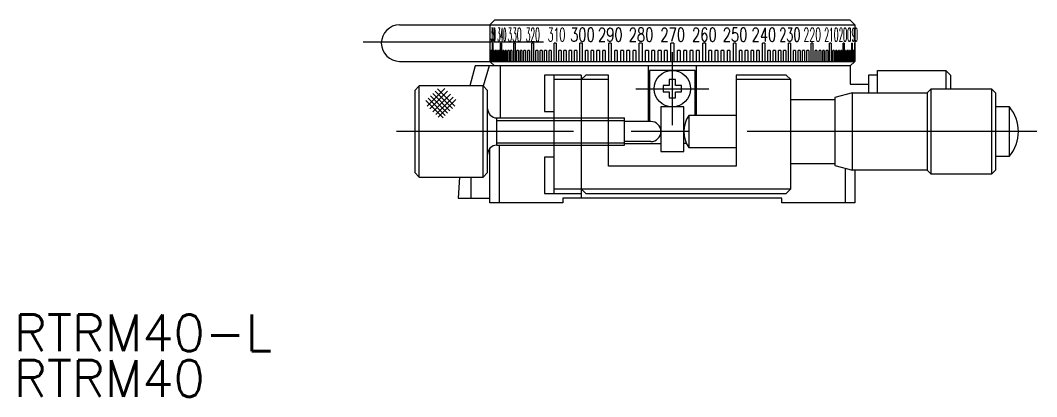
# Model space of a CAD drawing. Extents: x 1 to 228, y 0 to 146.
# Drawn here: x 0.7 to 112.1, y 0 to 41.3 of the extents above; entities that cross this region are included whole.
import ezdxf

# ---------------------------------------------------------------- set-up
doc = ezdxf.new("R2010")
doc.units = 0
doc.linetypes.add('CENTER', pattern=[50.8, 31.75, -6.35, 6.35, -6.35])
doc.linetypes.add('DASHED', pattern=[19.05, 12.7, -6.35])
doc.layers.get('0').update_dxf_attribs({"linetype": 'CONTINUOUS'})
doc.layers.add('CENTER', color=1, linetype='CENTER')
doc.styles.get("Standard").update_dxf_attribs({"font": 'txt.shx', "height": 3, "bigfont": 'bigfont.shx'})

# ---------------------------------------------------------------- blocks, each defined once
blk = doc.blocks.new('*U1')
at = {"color": 7, "linetype": 'CONTINUOUS'}
blk.add_text('RTRM40-L', height=4, dxfattribs=at).set_placement((0, 5))
blk = doc.blocks.new('*U2')
at = {"color": 7, "linetype": 'CONTINUOUS'}
blk.add_text('RTRM40', height=4, dxfattribs=at).set_placement((0, 0))

msp = doc.modelspace()

# ---------------------------------------------------------------- linework, layer by layer
at = {"color": 7, "linetype": 'CONTINUOUS'}
for p, q in [((52.68, 41.28), (52.18, 40.78)), ((91.68, 41.28), (52.68, 41.28)), ((92.18, 40.78), (91.68, 41.28)), ((42.27, 40.78), (92.18, 40.78)), ((52.18, 40.78), (52.18, 36.78)), ((92.18, 40.78), (92.18, 36.78)), ((52.18, 38.78), (52.18, 38.78)), ((52.18, 38.78), (52.18, 36.78)), ((52.18, 38.78), (52.18, 36.78)), ((52.2, 37.98), (52.19, 37.98)), ((52.19, 36.78), (52.19, 37.98)), ((52.2, 37.98), (52.2, 36.78)), ((52.24, 37.98), (52.22, 37.98)), ((52.22, 36.78), (52.22, 37.98)), ((52.24, 37.98), (52.24, 36.78)), ((52.31, 37.98), (52.27, 37.98)), ((52.27, 36.78), (52.27, 37.98)), ((52.31, 37.98), (52.31, 36.78)), ((52.4, 37.98), (52.35, 37.98)), ((52.35, 36.78), (52.35, 37.98)), ((52.4, 37.98), (52.4, 36.78)), ((52.51, 38.78), (52.46, 38.78)), ((52.46, 36.78), (52.46, 38.78)), ((52.51, 38.78), (52.51, 36.78)), ((52.65, 37.98), (52.59, 37.98)), ((52.59, 36.78), (52.59, 37.98)), ((52.65, 37.98), (52.65, 36.78)), ((52.81, 37.98), (52.74, 37.98)), ((52.74, 36.78), (52.74, 37.98)), ((52.81, 37.98), (52.81, 36.78)), ((53, 37.98), (52.91, 37.98)), ((52.91, 36.78), (52.91, 37.98)), ((53, 37.98), (53, 36.78)), ((53.21, 37.98), (53.11, 37.98)), ((53.11, 36.78), (53.11, 37.98)), ((53.21, 37.98), (53.21, 36.78)), ((53.44, 38.78), (53.34, 38.78)), ((53.34, 36.78), (53.34, 38.78)), ((53.44, 38.78), (53.44, 36.78)), ((53.69, 37.98), (53.58, 37.98)), ((53.58, 36.78), (53.58, 37.98)), ((53.69, 37.98), (53.69, 36.78)), ((53.97, 37.98), (53.85, 37.98)), ((53.85, 36.78), (53.85, 37.98)), ((53.97, 37.98), (53.97, 36.78)), ((54.27, 37.98), (54.14, 37.98)), ((54.14, 36.78), (54.14, 37.98)), ((54.27, 37.98), (54.27, 36.78)), ((54.59, 37.98), (54.45, 37.98)), ((54.45, 36.78), (54.45, 37.98)), ((54.59, 37.98), (54.59, 36.78)), ((54.94, 38.78), (54.79, 38.78)), ((54.79, 36.78), (54.79, 38.78)), ((54.94, 38.78), (54.94, 36.78)), ((55.3, 37.98), (55.14, 37.98)), ((55.14, 36.78), (55.14, 37.98)), ((55.3, 37.98), (55.3, 36.78)), ((55.68, 37.98), (55.52, 37.98)), ((55.52, 36.78), (55.52, 37.98)), ((55.68, 37.98), (55.68, 36.78)), ((56.09, 37.98), (55.91, 37.98)), ((55.91, 36.78), (55.91, 37.98)), ((56.09, 37.98), (56.09, 36.78)), ((56.51, 37.98), (56.33, 37.98)), ((56.33, 36.78), (56.33, 37.98)), ((56.51, 37.98), (56.51, 36.78)), ((56.96, 38.78), (56.76, 38.78)), ((56.76, 36.78), (56.76, 38.78)), ((56.96, 38.78), (56.96, 36.78)), ((57.42, 37.98), (57.22, 37.98)), ((57.22, 36.78), (57.22, 37.98)), ((57.42, 37.98), (57.42, 36.78)), ((57.9, 37.98), (57.69, 37.98)), ((57.69, 36.78), (57.69, 37.98)), ((57.9, 37.98), (57.9, 36.78)), ((58.4, 37.98), (58.18, 37.98)), ((58.18, 36.78), (58.18, 37.98)), ((58.4, 37.98), (58.4, 36.78)), ((58.91, 37.98), (58.69, 37.98)), ((58.69, 36.78), (58.69, 37.98)), ((58.91, 37.98), (58.91, 36.78)), ((59.44, 38.78), (59.21, 38.78)), ((59.21, 36.78), (59.21, 38.78)), ((59.44, 38.78), (59.44, 36.78)), ((59.99, 37.98), (59.75, 37.98)), ((59.75, 36.78), (59.75, 37.98)), ((59.99, 37.98), (59.99, 36.78)), ((60.55, 37.98), (60.3, 37.98)), ((60.3, 36.78), (60.3, 37.98)), ((60.55, 37.98), (60.55, 36.78)), ((61.12, 37.98), (60.87, 37.98)), ((60.87, 36.78), (60.87, 37.98)), ((61.12, 37.98), (61.12, 36.78)), ((61.71, 37.98), (61.46, 37.98)), ((61.46, 36.78), (61.46, 37.98)), ((61.71, 37.98), (61.71, 36.78)), ((62.31, 38.78), (62.05, 38.78)), ((62.05, 36.78), (62.05, 38.78)), ((62.31, 38.78), (62.31, 36.78)), ((62.92, 37.98), (62.66, 37.98)), ((62.66, 36.78), (62.66, 37.98)), ((62.92, 37.98), (62.92, 36.78)), ((63.55, 37.98), (63.28, 37.98)), ((63.28, 36.78), (63.28, 37.98)), ((63.55, 37.98), (63.55, 36.78)), ((64.18, 37.98), (63.91, 37.98)), ((63.91, 36.78), (63.91, 37.98)), ((64.18, 37.98), (64.18, 36.78)), ((64.83, 37.98), (64.55, 37.98)), ((64.55, 36.78), (64.55, 37.98)), ((64.83, 37.98), (64.83, 36.78)), ((65.48, 38.78), (65.2, 38.78)), ((65.2, 36.78), (65.2, 38.78)), ((65.48, 38.78), (65.48, 36.78)), ((66.14, 37.98), (65.86, 37.98)), ((65.86, 36.78), (65.86, 37.98)), ((66.14, 37.98), (66.14, 36.78)), ((66.81, 37.98), (66.52, 37.98)), ((66.52, 36.78), (66.52, 37.98)), ((66.81, 37.98), (66.81, 36.78)), ((67.49, 37.98), (67.2, 37.98)), ((67.2, 36.78), (67.2, 37.98)), ((67.49, 37.98), (67.49, 36.78)), ((68.17, 37.98), (67.88, 37.98)), ((67.88, 36.78), (67.88, 37.98)), ((68.17, 37.98), (68.17, 36.78)), ((68.86, 38.78), (68.56, 38.78)), ((68.56, 36.78), (68.56, 38.78)), ((68.86, 38.78), (68.86, 36.78)), ((69.55, 37.98), (69.25, 37.98)), ((69.25, 36.78), (69.25, 37.98)), ((69.55, 37.98), (69.55, 36.78)), ((70.24, 37.98), (69.94, 37.98)), ((69.94, 36.78), (69.94, 37.98)), ((70.24, 37.98), (70.24, 36.78)), ((70.94, 37.98), (70.64, 37.98)), ((70.64, 36.78), (70.64, 37.98)), ((70.94, 37.98), (70.94, 36.78)), ((71.63, 37.98), (71.33, 37.98)), ((71.33, 36.78), (71.33, 37.98)), ((71.63, 37.98), (71.63, 36.78)), ((72.33, 38.78), (72.03, 38.78)), ((72.03, 36.78), (72.03, 38.78)), ((72.33, 38.78), (72.33, 36.78)), ((73.03, 37.98), (72.73, 37.98)), ((72.73, 36.78), (72.73, 37.98)), ((73.03, 37.98), (73.03, 36.78)), ((73.73, 37.98), (73.43, 37.98)), ((73.43, 36.78), (73.43, 37.98)), ((73.73, 37.98), (73.73, 36.78)), ((74.42, 37.98), (74.12, 37.98)), ((74.12, 36.78), (74.12, 37.98)), ((74.42, 37.98), (74.42, 36.78)), ((75.11, 37.98), (74.82, 37.98)), ((74.82, 36.78), (74.82, 37.98)), ((75.11, 37.98), (75.11, 36.78)), ((75.8, 38.78), (75.51, 38.78)), ((75.51, 36.78), (75.51, 38.78)), ((75.8, 38.78), (75.8, 36.78)), ((76.49, 37.98), (76.19, 37.98)), ((76.19, 36.78), (76.19, 37.98)), ((76.49, 37.98), (76.49, 36.78)), ((77.16, 37.98), (76.87, 37.98)), ((76.87, 36.78), (76.87, 37.98)), ((77.16, 37.98), (77.16, 36.78)), ((77.84, 37.98), (77.55, 37.98)), ((77.55, 36.78), (77.55, 37.98)), ((77.84, 37.98), (77.84, 36.78)), ((78.5, 37.98), (78.22, 37.98)), ((78.22, 36.78), (78.22, 37.98)), ((78.5, 37.98), (78.5, 36.78)), ((79.16, 38.78), (78.88, 38.78)), ((78.88, 36.78), (78.88, 38.78)), ((79.16, 38.78), (79.16, 36.78)), ((79.81, 37.98), (79.53, 37.98)), ((79.53, 36.78), (79.53, 37.98)), ((79.81, 37.98), (79.81, 36.78)), ((80.45, 37.98), (80.18, 37.98)), ((80.18, 36.78), (80.18, 37.98)), ((80.45, 37.98), (80.45, 36.78)), ((81.08, 37.98), (80.81, 37.98)), ((80.81, 36.78), (80.81, 37.98)), ((81.08, 37.98), (81.08, 36.78)), ((81.7, 37.98), (81.44, 37.98)), ((81.44, 36.78), (81.44, 37.98)), ((81.7, 37.98), (81.7, 36.78)), ((82.31, 38.78), (82.05, 38.78)), ((82.05, 36.78), (82.05, 38.78)), ((82.31, 38.78), (82.31, 36.78)), ((82.91, 37.98), (82.65, 37.98)), ((82.65, 36.78), (82.65, 37.98)), ((82.91, 37.98), (82.91, 36.78)), ((83.49, 37.98), (83.24, 37.98)), ((83.24, 36.78), (83.24, 37.98)), ((83.49, 37.98), (83.49, 36.78)), ((84.06, 37.98), (83.81, 37.98)), ((83.81, 36.78), (83.81, 37.98)), ((84.06, 37.98), (84.06, 36.78)), ((84.61, 37.98), (84.38, 37.98)), ((84.38, 36.78), (84.38, 37.98)), ((84.61, 37.98), (84.61, 36.78)), ((85.15, 38.78), (84.92, 38.78)), ((84.92, 36.78), (84.92, 38.78)), ((85.15, 38.78), (85.15, 36.78)), ((85.67, 37.98), (85.45, 37.98)), ((85.45, 36.78), (85.45, 37.98)), ((85.67, 37.98), (85.67, 36.78)), ((86.18, 37.98), (85.97, 37.98)), ((85.97, 36.78), (85.97, 37.98)), ((86.18, 37.98), (86.18, 36.78)), ((86.67, 37.98), (86.46, 37.98)), ((86.46, 36.78), (86.46, 37.98)), ((86.67, 37.98), (86.67, 36.78)), ((87.14, 37.98), (86.94, 37.98)), ((86.94, 36.78), (86.94, 37.98)), ((87.14, 37.98), (87.14, 36.78)), ((87.6, 38.78), (87.4, 38.78)), ((87.4, 36.78), (87.4, 38.78)), ((87.6, 38.78), (87.6, 36.78)), ((88.03, 37.98), (87.85, 37.98)), ((87.85, 36.78), (87.85, 37.98)), ((88.03, 37.98), (88.03, 36.78)), ((88.45, 37.98), (88.27, 37.98)), ((88.27, 36.78), (88.27, 37.98)), ((88.45, 37.98), (88.45, 36.78)), ((88.84, 37.98), (88.68, 37.98)), ((88.68, 36.78), (88.68, 37.98)), ((88.84, 37.98), (88.84, 36.78)), ((89.22, 37.98), (89.06, 37.98)), ((89.06, 36.78), (89.06, 37.98)), ((89.22, 37.98), (89.22, 36.78)), ((89.58, 38.78), (89.43, 38.78)), ((89.43, 36.78), (89.43, 38.78)), ((89.58, 38.78), (89.58, 36.78)), ((89.91, 37.98), (89.77, 37.98)), ((89.77, 36.78), (89.77, 37.98)), ((89.91, 37.98), (89.91, 36.78)), ((90.22, 37.98), (90.09, 37.98)), ((90.09, 36.78), (90.09, 37.98)), ((90.22, 37.98), (90.22, 36.78)), ((90.51, 37.98), (90.39, 37.98)), ((90.39, 36.78), (90.39, 37.98)), ((90.51, 37.98), (90.51, 36.78)), ((90.78, 37.98), (90.67, 37.98)), ((90.67, 36.78), (90.67, 37.98)), ((90.78, 37.98), (90.78, 36.78)), ((91.03, 38.78), (90.92, 38.78)), ((90.92, 36.78), (90.92, 38.78)), ((91.03, 38.78), (91.03, 36.78)), ((91.25, 37.98), (91.15, 37.98)), ((91.15, 36.78), (91.15, 37.98)), ((91.25, 37.98), (91.25, 36.78)), ((91.45, 37.98), (91.36, 37.98)), ((91.36, 36.78), (91.36, 37.98)), ((91.45, 37.98), (91.45, 36.78)), ((91.62, 37.98), (91.55, 37.98)), ((91.55, 36.78), (91.55, 37.98)), ((91.62, 37.98), (91.62, 36.78)), ((91.77, 37.98), (91.71, 37.98)), ((91.71, 36.78), (91.71, 37.98)), ((91.77, 37.98), (91.77, 36.78)), ((91.9, 38.78), (91.85, 38.78)), ((91.85, 36.78), (91.85, 38.78)), ((91.9, 38.78), (91.9, 36.78)), ((92.01, 37.98), (91.96, 37.98)), ((91.96, 36.78), (91.96, 37.98)), ((92.01, 37.98), (92.01, 36.78)), ((92.09, 37.98), (92.05, 37.98)), ((92.05, 36.78), (92.05, 37.98)), ((92.09, 37.98), (92.09, 36.78)), ((92.14, 37.98), (92.12, 37.98)), ((92.12, 36.78), (92.12, 37.98)), ((92.14, 37.98), (92.14, 36.78)), ((92.17, 37.98), (92.16, 37.98)), ((92.16, 36.78), (92.16, 37.98)), ((92.17, 37.98), (92.17, 36.78)), ((92.18, 38.78), (92.18, 38.78)), ((92.18, 36.78), (92.18, 38.78)), ((92.18, 38.78), (92.18, 36.78)), ((42.27, 36.78), (92.18, 36.78)), ((52.68, 36.28), (52.18, 36.78)), ((92.18, 36.78), (91.68, 36.28)), ((50.56, 36.28), (49.97, 34.08)), ((91.68, 36.28), (50.56, 36.28)), ((52.09, 36.28), (51.45, 34.06)), ((53.31, 36.28), (53.31, 30.58)), ((69.58, 30.18), (69.58, 36.28)), ((74.68, 35.78), (69.68, 35.78)), ((69.68, 35.78), (69.68, 30.18)), ((74.68, 30.83), (74.68, 35.78)), ((74.78, 36.28), (74.78, 30.83)), ((91.68, 36.28), (91.68, 34.28)), ((94.68, 33.33), (94.68, 35.78)), ((94.68, 35.78), (102.18, 35.78)), ((102.18, 35.78), (102.68, 35.28)), ((102.18, 35.78), (102.18, 33.73)), ((62.18, 35.28), (58.18, 35.28)), ((58.18, 35.28), (58.18, 31.28)), ((59.18, 35.28), (59.18, 22.28)), ((65.18, 34.78), (59.18, 34.78)), ((62.68, 35.28), (62.18, 34.78)), ((62.18, 35.28), (62.18, 21.78)), ((65.18, 35.28), (62.68, 35.28)), ((65.18, 25.28), (65.18, 35.28)), ((72.53, 34.78), (71.83, 34.78)), ((71.83, 34.78), (71.83, 34.13)), ((72.53, 34.13), (72.53, 34.78)), ((84.68, 35.28), (79.18, 35.28)), ((79.18, 35.28), (79.18, 25.28)), ((85.18, 34.78), (79.18, 34.78)), ((85.18, 34.78), (84.68, 35.28)), ((85.18, 22.78), (85.18, 34.78)), ((94.68, 35.28), (93.68, 35.28)), ((93.68, 35.28), (93.68, 33.33)), ((102.68, 35.28), (102.68, 33.73)), ((44.43, 34.08), (43.93, 33.58)), ((43.93, 33.58), (43.93, 24.58)), ((51.43, 34.08), (44.43, 34.08)), ((44.43, 24.08), (44.43, 34.08)), ((51.93, 33.58), (51.43, 34.08)), ((51.43, 24.08), (51.43, 34.08)), ((51.93, 24.58), (51.93, 33.58)), ((71.83, 34.13), (71.18, 34.13)), ((71.18, 34.13), (71.18, 33.43)), ((73.18, 34.13), (72.53, 34.13)), ((73.18, 33.43), (73.18, 34.13)), ((91.68, 34.28), (93.68, 34.28)), ((100.13, 33.33), (100.53, 33.73)), ((100.53, 33.73), (100.53, 24.43)), ((107.23, 33.73), (100.53, 33.73)), ((107.23, 24.43), (107.23, 33.73)), ((107.23, 33.73), (107.63, 33.33)), ((71.18, 33.43), (71.83, 33.43)), ((71.83, 33.43), (71.83, 32.78)), ((71.83, 32.78), (72.53, 32.78)), ((72.53, 32.78), (72.53, 33.43)), ((72.53, 33.43), (73.18, 33.43)), ((85.18, 32.58), (89.98, 32.58)), ((91.93, 33.33), (89.98, 32.81)), ((89.98, 32.81), (89.98, 25.35)), ((91.93, 24.83), (91.93, 33.33)), ((91.93, 33.33), (100.13, 33.33)), ((100.13, 33.33), (100.13, 24.83)), ((107.63, 33.33), (107.63, 24.83)), ((58.18, 31.28), (59.18, 31.28)), ((73.43, 31.78), (70.93, 31.78)), ((70.93, 31.78), (70.93, 26.88)), ((73.43, 26.88), (73.43, 31.78)), ((109.15, 31.78), (107.63, 31.78)), ((109.15, 26.38), (109.15, 31.78)), ((52.93, 30.58), (59.18, 30.58)), ((52.93, 27.58), (52.93, 30.58)), ((65.18, 30.58), (66.93, 30.58)), ((66.93, 27.58), (66.93, 30.58)), ((69.83, 30.18), (66.93, 30.18)), ((79.18, 30.83), (73.99, 30.83)), ((73.99, 30.83), (73.99, 27.33)), ((69.83, 27.98), (66.93, 27.98)), ((52.18, 21.28), (52.18, 27.24)), ((52.93, 27.58), (59.18, 27.58)), ((53.18, 27.58), (53.18, 21.28)), ((65.18, 27.58), (66.93, 27.58)), ((66.93, 27.78), (70.93, 27.78)), ((70.93, 26.88), (73.43, 26.88)), ((73.73, 27.78), (73.43, 27.78)), ((73.99, 27.33), (79.18, 27.33)), ((59.18, 26.28), (58.18, 26.28)), ((58.18, 26.28), (58.18, 22.28)), ((107.63, 26.38), (109.15, 26.38)), ((43.93, 24.58), (44.43, 24.08)), ((51.43, 24.08), (51.93, 24.58)), ((79.18, 25.28), (65.18, 25.28)), ((85.18, 25.58), (89.98, 25.58)), ((89.98, 25.35), (91.93, 24.83)), ((91.18, 21.28), (91.18, 25.03)), ((100.13, 24.83), (91.93, 24.83)), ((92.18, 24.83), (92.18, 21.28)), ((100.53, 24.43), (100.13, 24.83)), ((107.63, 24.83), (107.23, 24.43)), ((44.43, 24.08), (51.43, 24.08)), ((48.86, 24.08), (48.68, 21.78)), ((50.08, 24.08), (50.08, 21.78)), ((100.53, 24.43), (107.23, 24.43)), ((59.18, 22.78), (85.18, 22.78)), ((62.18, 22.78), (62.68, 22.28)), ((84.68, 22.28), (85.18, 22.78)), ((48.68, 21.78), (52.18, 21.78)), ((60.18, 21.28), (52.18, 21.28)), ((58.18, 22.28), (62.18, 22.28)), ((84.18, 21.78), (60.18, 21.78)), ((60.18, 21.78), (60.18, 21.28)), ((62.68, 22.28), (84.68, 22.28)), ((84.18, 21.28), (84.18, 21.78)), ((92.18, 21.28), (84.18, 21.28))]:
    msp.add_line(p, q, dxfattribs=at)
at = {"color": 3, "linetype": 'CONTINUOUS'}
for p, q in [((45.29, 31.88), (47.22, 33.81)), ((45.58, 31.59), (47.51, 33.52)), ((46.17, 33.51), (48.06, 31.61)), ((46.43, 33.77), (48.32, 31.87)), ((45.15, 32.48), (47.04, 30.59)), ((45.39, 32.73), (47.28, 30.83)), ((45.65, 32.98), (47.54, 31.09)), ((45.9, 33.24), (47.8, 31.35)), ((45.93, 31.24), (47.86, 33.17)), ((46.23, 30.94), (48.16, 32.87)), ((46.5, 30.67), (48.43, 32.6)), ((52.93, 30.31), (59.18, 30.31)), ((65.18, 30.31), (66.93, 30.31)), ((52.93, 27.85), (59.18, 27.85)), ((65.18, 27.85), (66.93, 27.85))]:
    msp.add_line(p, q, dxfattribs=at)
at = {"color": 3, "linetype": 'DASHED'}
for p, q in [((59.18, 30.58), (65.18, 30.58)), ((59.18, 30.31), (65.18, 30.31)), ((59.18, 27.85), (65.18, 27.85)), ((59.18, 27.58), (65.18, 27.58))]:
    msp.add_line(p, q, dxfattribs=at)
at = {"color": 7, "linetype": 'CONTINUOUS'}
msp.add_circle((72.18, 33.78), 2, dxfattribs=at)
for centre, radius, start, end in [((42.27, 38.78), 2, 90, 270), ((52.93, 31.58), 1, 180, 270), ((105.93, 29.08), 4.2, 319.9948, 40.0052), ((69.83, 29.08), 1.1, 270, 90), ((76.43, 29.08), 3, 144.3147, 215.6853), ((52.93, 26.58), 1, 90, 180)]:
    msp.add_arc(centre, radius, start, end, dxfattribs=at)
at = {"layer": 'CENTER', "color": 1, "linetype": 'CENTER'}
for p, q in [((38.27, 38.92), (58.05, 38.92)), ((72.18, 29.78), (72.18, 37.78)), ((68.18, 33.78), (76.18, 33.78)), ((112.13, 29.08), (41.93, 29.08))]:
    msp.add_line(p, q, dxfattribs=at)

# ---------------------------------------------------------------- block references
at = {"color": 7, "linetype": 'CONTINUOUS'}
for name in ['*U1', '*U2']:
    msp.add_blockref(name, (0, 0), dxfattribs=at)

# ---------------------------------------------------------------- texts
for s, width, p in [('350', 0.1, (52.3, 38.95)), ('340', 0.2, (53.01, 38.95)), ('330', 0.4, (54.11, 38.95)), ('320', 0.4, (56.11, 38.95)), ('310', 0.5, (58.51, 38.95)), ('300', 0.7, (60.97, 38.95)), ('290', 0.7, (64.03, 38.95)), ('280', 0.7, (67.4, 38.95)), ('270', 0.7, (70.87, 38.95)), ('260', 0.7, (74.34, 38.95)), ('250', 0.7, (77.71, 38.95)), ('240', 0.7, (80.87, 38.95)), ('230', 0.6, (83.91, 38.95)), ('220', 0.5, (86.56, 38.95)), ('210', 0.4, (88.85, 38.95)), ('200', 0.3, (90.45, 38.95)), ('190', 0.2, (91.55, 38.95))]:
    msp.add_text(s, height=1.5, rotation=360, dxfattribs=dict(at, width=width)).set_placement(p)

doc.saveas('drawing.dxf')
